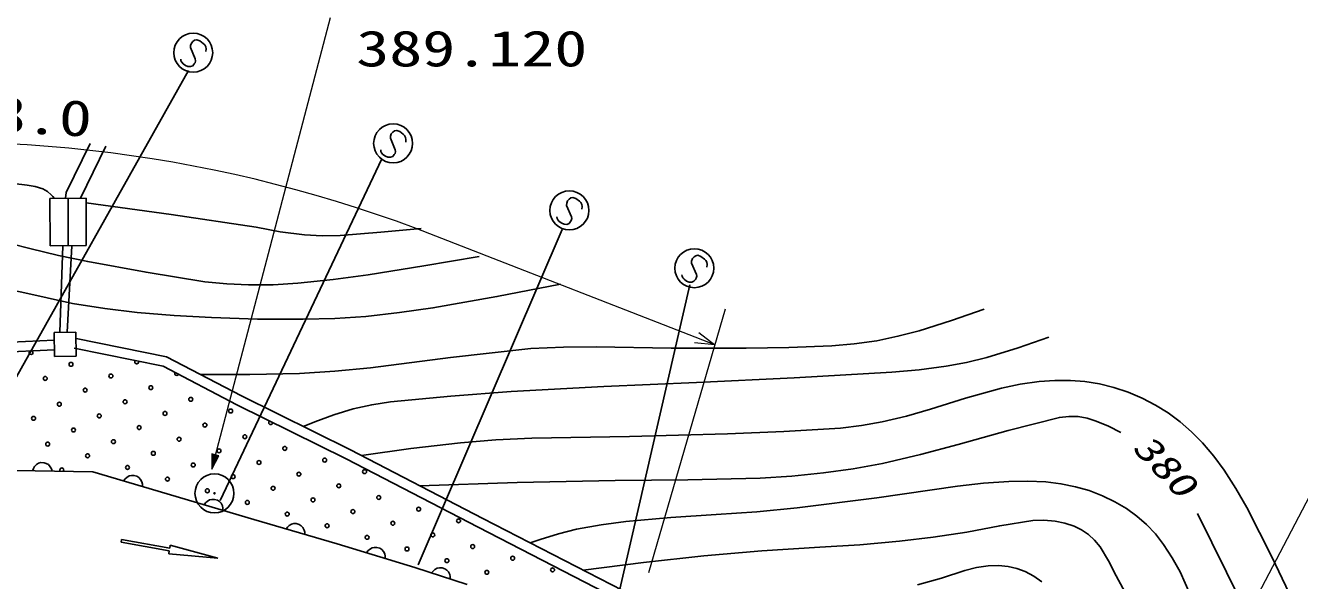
# Model space of a CAD drawing. Units: millimetres, scale not verified. Extents: x 40000 to 680000, y 20000 to 380000.
# Drawn here: x 316853 to 381833, y 312313 to 340645 of the extents above; entities that cross this region are included whole.
import ezdxf
from ezdxf.enums import TextEntityAlignment as Align

# ---------------------------------------------------------------- set-up
doc = ezdxf.new("R2010")
doc.units = ezdxf.units.MM
doc.header["$LTSCALE"] = 1000
for name, color, linetype, lineweight in [('M-BGD', 7, 'Continuous', 25), ('M-BGD-HTXT', 7, 'Continuous', 13), ('M-BMK-SRVR', 3, 'Continuous', 25), ('M-STR-STRC', 7, 'Continuous', 25)]:
    doc.layers.add(name, color=color, linetype=linetype, lineweight=lineweight)
doc.styles.add('ＭＳ ゴシック', font='')
doc.styles.add('ＭＳ 明朝', font='')
doc.styles.get('ＭＳ ゴシック').set_extended_font_data('MS Gothic')
doc.styles.get('ＭＳ 明朝').set_extended_font_data('MS Mincho')

# ---------------------------------------------------------------- blocks, each defined once
blk = doc.blocks.new('BUHIN14')
at = {"color": 7, "linetype": 'Continuous', "lineweight": 25}
blk.add_lwpolyline([(-708, 107), (-749, 37), (-760, -45), (-749, -151), (-703, -299), (-632, -413), (-528, -496), (-403, -526), (-292, -497), (-222, -471), (-138, -403), (-106, -320), (36, 293), (104, 377), (212, 452), (329, 478), (431, 472), (537, 431), (626, 296), (693, 77), (708, -23), (693, -127), (645, -226), (555, -327)], dxfattribs=at)
blk.add_circle((0, 0), 995, dxfattribs=at)
blk = doc.blocks.new('BUHIN50')
at = {"color": 7, "linetype": 'Continuous', "lineweight": 25}
blk.add_lwpolyline([(-304, 397), (-189, 435), (-75, 447), (70, 438), (185, 388), (284, 316), (378, 193), (422, 78), (442, -46), (414, -190), (373, -297), (304, -397)], dxfattribs=at)
blk = doc.blocks.new('BUHIN72')
at = {"color": 3, "linetype": 'Continuous', "lineweight": 25}
for radius in [995, 30]:
    blk.add_circle((0, 0), radius, dxfattribs=at)

msp = doc.modelspace()

# ---------------------------------------------------------------- linework, layer by layer
at = {"layer": 'M-BGD'}
for p, q in [((318924, 332125), (320157, 334616)), ((320946, 334492), (319664, 331830)), ((318900, 331825), (318924, 332125)), ((318103, 331821), (319941, 331831)), ((318117, 329397), (318103, 331821)), ((319022, 331826), (319036, 329402)), ((319941, 331831), (319954, 329408)), ((319954, 329408), (318117, 329397)), ((318751, 329401), (318604, 324985)), ((318974, 324991), (319220, 329403)), ((319426, 324999), (318311, 324981)), ((318311, 324981), (318331, 323754)), ((319446, 323772), (319426, 324999)), ((311698, 324283), (318317, 324584)), ((319431, 324665), (324038, 323727)), ((318340, 324085), (312030, 323798)), ((318331, 323754), (319446, 323772)), ((323870, 323251), (319332, 324175)), ((324038, 323727), (327863, 321736)), ((327636, 321290), (323870, 323251)), ((327863, 321736), (333438, 318977)), ((333211, 318531), (327636, 321290)), ((339947, 315034), (333211, 318531)), ((333438, 318977), (340177, 315479)), ((320285, 317865), (315142, 317958)), ((328501, 315422), (320285, 317865)), ((332748, 314181), (328501, 315422)), ((340177, 315479), (348509, 311185)), ((348280, 310741), (339947, 315034)), ((336704, 312982), (332748, 314181)), ((339380, 312110), (336704, 312982))]:
    msp.add_line(p, q, dxfattribs=at)
for points in [[(305679, 333988), (309399, 333540), (313066, 333037), (314962, 332737), (316936, 332486), (317346, 332427), (317736, 332310), (317970, 332178), (318170, 331995), (318242, 331914), (318319, 331822)], [(319942, 331588), (324289, 330995), (328627, 330342), (329847, 330118), (331081, 329953), (331986, 329910), (332905, 329927), (334975, 330088), (337039, 330283)], [(304862, 330541), (306609, 330648), (308365, 330695), (309511, 330664), (310665, 330573), (311974, 330402), (313276, 330171), (315182, 329744), (317080, 329258), (318544, 328898), (320027, 328596), (323006, 328049), (326007, 327560), (327118, 327451), (328232, 327402), (329489, 327415), (330747, 327489), (332544, 327673), (334333, 327916), (337168, 328368), (340000, 328861)], [(344141, 327436), (340896, 326805), (337637, 326231), (335936, 325986), (334219, 325798), (332625, 325693), (331016, 325647), (328684, 325660), (326341, 325733), (324442, 325834), (322550, 325994), (320904, 326195), (319256, 326456), (316662, 327033), (314068, 327548), (313207, 327627), (312331, 327646), (311301, 327601), (310260, 327495), (308776, 327265), (307308, 326976), (305883, 326660), (304466, 326328)], [(325768, 322826), (328300, 322827), (330828, 322888), (332632, 323000), (334443, 323173), (338531, 323696), (342622, 324158), (344289, 324228), (345960, 324237), (349792, 324178), (353615, 324180), (355790, 324205), (357974, 324290), (359127, 324393), (360270, 324555), (361351, 324778), (362430, 325062), (364090, 325587), (365749, 326170)], [(369055, 324734), (367481, 324190), (365886, 323702), (364851, 323448), (363803, 323253), (362436, 323075), (361048, 322955), (356055, 322668), (351069, 322416), (346346, 322220), (341621, 321964), (338551, 321732), (335476, 321440), (334511, 321287), (333559, 321075), (332581, 320775), (331618, 320416), (331321, 320299), (331014, 320176)], [(333985, 318693), (336509, 319050), (339038, 319347), (340848, 319490), (342674, 319574), (347661, 319663), (352651, 319802), (355532, 319916), (358415, 320091), (359485, 320224), (360553, 320418), (361787, 320711), (363010, 321064), (364805, 321624), (366637, 322132), (367584, 322331), (368547, 322471), (369345, 322531), (370146, 322530), (370887, 322470), (371624, 322350), (372363, 322168), (373088, 321926), (373802, 321625), (374489, 321270), (375134, 320869), (375740, 320420), (376330, 319908), (376883, 319346), (377458, 318668), (377989, 317950), (378593, 317017), (379153, 316039), (380433, 313492), (381642, 310955)], [(336953, 317152), (341938, 317312), (346936, 317421), (350627, 317449), (354325, 317538), (355940, 317642), (357561, 317806), (359066, 318019), (360562, 318292), (362502, 318742), (364422, 319249), (366971, 319966), (369587, 320637), (370069, 320688), (370545, 320678), (371005, 320598), (371467, 320455), (372091, 320189), (372719, 319875)], [(317213, 317921), (317255, 318035), (317317, 318131), (317414, 318240), (317525, 318298), (317643, 318330), (317798, 318328), (317915, 318291), (318024, 318229), (318120, 318117), (318178, 318018), (318213, 317903)], [(376772, 310447), (375738, 312757), (375339, 313479), (374893, 314161), (374480, 314691), (374020, 315181), (373534, 315606), (373005, 315988), (372414, 316339), (371782, 316645), (371106, 316903), (370415, 317103), (369666, 317254), (368902, 317346), (367963, 317390), (367010, 317373), (365707, 317283), (364385, 317132), (360282, 316542), (356208, 316017), (354149, 315817), (352076, 315676), (349772, 315528), (347474, 315320), (346214, 315154), (344965, 314928), (344035, 314701), (343112, 314412), (342857, 314325), (342592, 314234)], [(330144, 314942), (330215, 315041), (330300, 315117), (330422, 315196), (330544, 315223), (330667, 315224), (330816, 315180), (330919, 315114), (331007, 315025), (331070, 314892), (331100, 314782), (331104, 314661)], [(345299, 312839), (348369, 313237), (351445, 313574), (354401, 313822), (357364, 314010), (359401, 314138), (361431, 314325), (363147, 314523), (364860, 314782), (366545, 315109), (368234, 315376), (368797, 315390), (369367, 315343), (369861, 315244), (370336, 315088), (370716, 314904), (371068, 314668), (371380, 314375), (371658, 314030), (372088, 313321), (372480, 312559), (373843, 310036)], [(376629, 315728), (378844, 311261), (381079, 306795), (382646, 303734), (384267, 300699), (385107, 299246), (385997, 297826), (386994, 296378), (388041, 294964), (388791, 293988), (389549, 293017)], [(334247, 313727), (334319, 313825), (334405, 313901), (334527, 313979), (334650, 314004), (334773, 314004), (334921, 313959), (335023, 313891), (335111, 313802), (335173, 313668), (335202, 313558), (335204, 313437)], [(337567, 312701), (337640, 312798), (337727, 312872), (337852, 312947), (337975, 312970), (338098, 312967), (338245, 312919), (338346, 312849), (338432, 312758), (338490, 312623), (338517, 312512), (338517, 312391)], [(368693, 312249), (368279, 312537), (367833, 312776), (367417, 312930), (366972, 313029), (366473, 313074), (365956, 313058), (365360, 312975), (364769, 312832), (363565, 312436), (362351, 312101)]]:
    msp.add_lwpolyline(points, dxfattribs=at)
for centre in [(319175, 323349), (317860, 322628), (321212, 322754), (319896, 322033), (323248, 322158), (325284, 321563), (318580, 321312), (321932, 321438), (327320, 320968), (317265, 320592), (320617, 320717), (323968, 320843), (319301, 319997), (322653, 320122), (326004, 320248), (328041, 319653), (317985, 319276), (321337, 319402), (324689, 319527), (330077, 319058), (320021, 318681), (323373, 318807), (326725, 318932), (328761, 318337), (332113, 318463), (322058, 318086), (325409, 318212), (330797, 317742), (334149, 317868), (324094, 317491), (327446, 317617), (329482, 317022), (332833, 317147), (326130, 316896), (331518, 316427), (334870, 316552), (328166, 316301), (330202, 315706), (333554, 315832), (336906, 315957), (332238, 315111), (335590, 315236), (338942, 315362), (334275, 314516), (337626, 314641), (336311, 313921), (339662, 314046), (338347, 313326), (341699, 313451), (340383, 312731), (343735, 312856)]:
    msp.add_circle(centre, 99.5, dxfattribs=at)
for centre, start, end in [((317139, 323944), 122.29959, 62.90512), ((322527, 323474), 138.89546, 18.08021), ((324563, 322879), 147.03919, 337.96493), ((329356, 320373), 117.45434, 9.88185), ((318706, 317961), 316.74091, 221.20062)]:
    msp.add_arc(centre, 99.5, start, end, dxfattribs=at)
at = {"layer": 'M-BGD-HTXT'}
for p, q in [((326350, 318002), (332415, 341052)), ((352017, 324350), (337788, 329892)), ((352547, 326173), (348637, 312714)), ((384077, 319957), (375165, 302906))]:
    msp.add_line(p, q, dxfattribs=at)
for points in [[(351190, 324981), (352017, 324350), (350982, 324447)], [(326369, 318076), (326382, 318750), (326690, 318669), (326370, 318078)], [(326500, 318573), (326466, 318444), (326482, 318578), (326518, 318568), (326466, 318444)]]:
    msp.add_lwpolyline(points, dxfattribs=at)
for points in [[(326350, 318002), (326722, 318680), (326359, 318775)], [(326389, 318151), (326402, 318715), (326655, 318649)], [(326408, 318223), (326422, 318681), (326621, 318629)], [(326427, 318298), (326442, 318647), (326587, 318608)], [(326446, 318370), (326462, 318612), (326552, 318588)]]:
    msp.add_lwpolyline(points, close=True, dxfattribs=at)
msp.add_arc((312518, 265700), 68987, 68.51233, 97.0296, dxfattribs=at)
at = {"layer": 'M-STR-STRC'}
for p, q in [((313780, 318067), (325174, 338344)), ((335022, 333838), (326783, 316394)), ((336889, 313111), (344227, 330233)), ((346804, 310279), (350730, 327401)), ((321726, 314264), (321753, 314412)), ((324187, 313823), (321726, 314264)), ((321753, 314412), (324213, 313970)), ((324213, 313970), (324240, 314118)), ((324240, 314118), (326661, 313454)), ((324160, 313675), (324187, 313823)), ((326661, 313454), (324160, 313675))]:
    msp.add_line(p, q, dxfattribs=at)

# ---------------------------------------------------------------- block references
at = {"layer": 'M-BGD', "rotation": 35.94111}
for p in [(322339, 317255), (326447, 316033)]:
    msp.add_blockref('BUHIN50', p, dxfattribs=at)
at = {"layer": 'M-BMK-SRVR', "rotation": 35.94111}
msp.add_blockref('BUHIN72', (326492, 316761), dxfattribs=at)
at = {"layer": 'M-STR-STRC', "rotation": 35.94111}
for p in [(325408, 339255), (335605, 334627), (344594, 331205), (350967, 328254)]:
    msp.add_blockref('BUHIN14', p, dxfattribs=at)

# ---------------------------------------------------------------- texts
at = {"layer": 'M-BGD-HTXT', "style": 'ＭＳ ゴシック', "width": 1.35}
msp.add_text('389.120', height=1833, dxfattribs=at).set_placement((333724, 338005), align=Align.BOTTOM_LEFT)
msp.add_text('L=68.0', height=1833, rotation=356.9, dxfattribs=at).set_placement((310080, 334957), align=Align.BOTTOM_LEFT)
at = {"layer": 'M-BGD-HTXT', "style": 'ＭＳ 明朝', "oblique": 15, "width": 1.35}
msp.add_text('380', height=1320, rotation=313.5, dxfattribs=at).set_placement((372943, 318789), align=Align.BOTTOM_LEFT)

doc.saveas('drawing.dxf')
